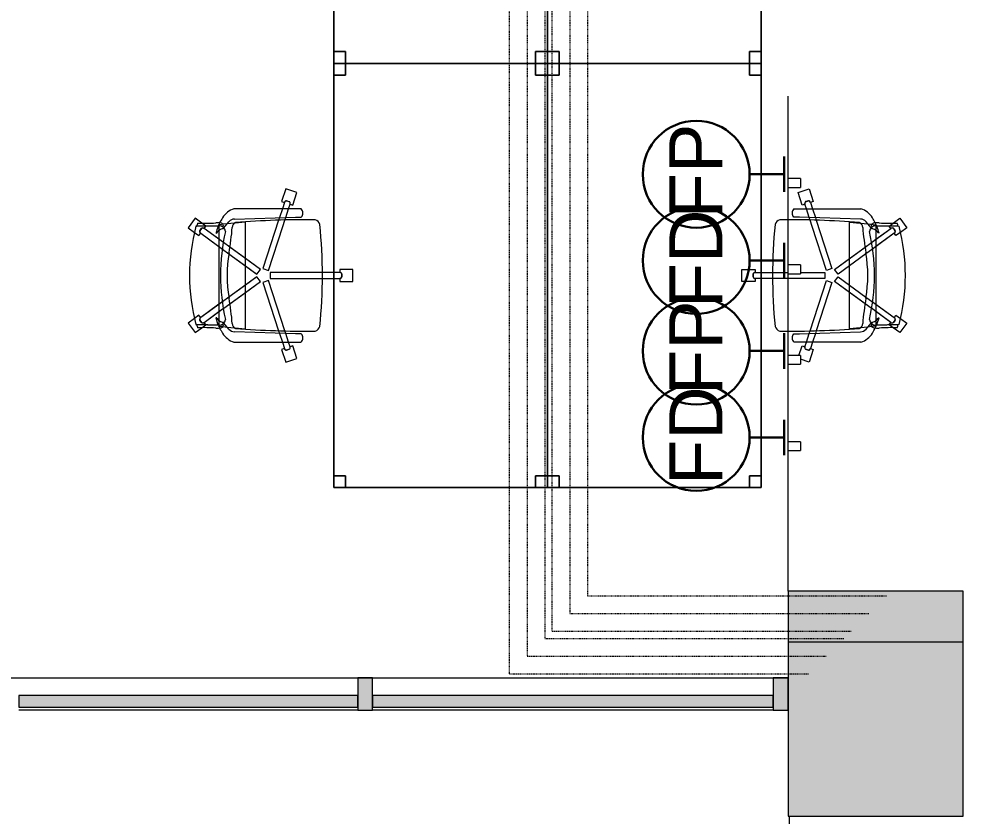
# Model space of a CAD drawing. Header units: inches. Extents: x 385 to 2249, y -1773 to -36.
# Drawn here: x 741.7 to 901.9, y -1102.9 to -967.6 of the extents above; entities that cross this region are included whole.
import ezdxf

# ---------------------------------------------------------------- set-up
doc = ezdxf.new("R2010")
doc.units = ezdxf.units.IN
doc.header["$MEASUREMENT"] = 0
doc.linetypes.add('Dash 1_32_', pattern=[0.0625, 0.03125, -0.03125])
for name, color, linetype, lineweight in [('A-ANNO-NOTE', 131, 'Continuous', 30), ('A-COLS', 52, 'Continuous', 13), ('A-DETL', 90, 'Continuous', 9), ('A-GLAZ-CURT', 52, 'Continuous', 13), ('A-GLAZ-CWMG', 51, 'Continuous', 13), ('A-WALL', 113, 'Continuous', 13), ('E-ELEC-FIXT', 91, 'Continuous', 9), ('I-FURN', 30, 'Continuous', 9)]:
    doc.layers.add(name, color=color, linetype=linetype, lineweight=lineweight)
doc.styles.add('Swis721 Lt BT', font='swissl.ttf', dxfattribs={"height": 9})

# ---------------------------------------------------------------- blocks, each defined once
blk = doc.blocks.new('Columns 3 - Columns 2-5065752-Level 6 POWER _ SIGNAL')
at = {"layer": 'A-COLS', "color": 8, "lineweight": 20}
for p, q in [((901.93, -1307.34), (872.22, -1307.34)), ((872.22, -1307.34), (872.22, -1336.88)), ((901.93, -1336.88), (901.93, -1307.34)), ((872.22, -1336.88), (901.93, -1336.88))]:
    blk.add_line(p, q, dxfattribs=at)
blk = doc.blocks.new('System Panel - Glazed 2-5067253-Level 6 POWER _ SIGNAL')
at = {"layer": 'A-GLAZ-CURT', "lineweight": 9}
blk.add_hatch(color=7, dxfattribs=at).paths.add_polyline_path([(24.79, 2.25), (-28.75, 2.25), (-28.75, 0.25), (28.75, 0.25), (28.75, 2.25)], flags=0)
at = {"layer": 'A-GLAZ-CURT', "color": 8, "lineweight": 20}
for p, q in [((28.75, 2.25), (-28.75, 2.25)), ((-28.75, 2.25), (-28.75, 0.25)), ((28.75, 0.25), (28.75, 2.25)), ((-28.75, 0.25), (28.75, 0.25))]:
    blk.add_line(p, q, dxfattribs=at)
blk = doc.blocks.new('Rectangular Mullion - 2_5_ x 5_ rectangular-5067085-Level 6 POWER _ SIGNAL')
at = {"layer": 'A-GLAZ-CWMG', "lineweight": 9}
blk.add_hatch(color=7, dxfattribs=at).paths.add_polyline_path([(0, -2.75), (0, 2.75), (-2.5, 2.75), (-2.5, -2.75)], flags=0)
at = {"layer": 'A-GLAZ-CWMG', "color": 8, "lineweight": 20}
for p, q in [((0, 2.75), (-2.5, 2.75)), ((-2.5, 2.75), (-2.5, -2.75)), ((0, -2.75), (0, 2.75)), ((-2.5, -2.75), (0, -2.75))]:
    blk.add_line(p, q, dxfattribs=at)
blk = doc.blocks.new('System Panel - Glazed 2-5043937-Level 6 POWER _ SIGNAL')
at = {"layer": 'A-GLAZ-CURT', "lineweight": 9}
blk.add_hatch(color=7, dxfattribs=at).paths.add_polyline_path([(-34, 0.25), (34, 0.25), (34, 2.25), (-34, 2.25)], flags=0)
at = {"layer": 'A-GLAZ-CURT', "color": 8, "lineweight": 20}
for p, q in [((34, 2.25), (-34, 2.25)), ((-34, 2.25), (-34, 0.25)), ((34, 0.25), (34, 2.25)), ((-34, 0.25), (34, 0.25))]:
    blk.add_line(p, q, dxfattribs=at)
blk = doc.blocks.new('Columns 45 - Columns 2-5528227-Level 6 POWER _ SIGNAL')
at = {"layer": 'A-COLS', "lineweight": 9}
blk.add_hatch(color=7, dxfattribs=at).paths.add_polyline_path([(872.47, -1336.88), (901.93, -1336.88), (901.93, -1298.69), (872.22, -1298.69), (872.22, -1336.88)], flags=0)
at = {"layer": 'A-COLS', "color": 8, "lineweight": 20}
for p, q in [((901.93, -1298.69), (872.22, -1298.69)), ((872.22, -1298.69), (872.22, -1336.88)), ((901.93, -1336.88), (901.93, -1298.69)), ((872.22, -1336.88), (901.93, -1336.88))]:
    blk.add_line(p, q, dxfattribs=at)
blk = doc.blocks.new('Rectangular Table - Rectangular Table-5809077-Level 6 POWER _ SIGNAL')
at = {"layer": 'I-FURN'}
for p, q in [((-34, 18.13), (-36, 18.13)), ((-36, 18.13), (-36, 16.13)), ((-36, 16.13), (-36, 18.13)), ((-36, 18.13), (-34, 18.13)), ((36, 18.13), (-36, 18.13)), ((-36, 18.13), (-36, -18.13)), ((-36, -18.13), (-36, 18.13)), ((-36, 18.13), (36, 18.13)), ((-34, 16.13), (-34, 18.13)), ((-34, 18.13), (-34, 16.13)), ((34, 18.13), (34, 16.13)), ((36, 18.13), (34, 18.13)), ((34, 18.13), (36, 18.13)), ((34, 16.13), (34, 18.13)), ((36, 16.13), (36, 18.13)), ((36, 18.13), (36, 16.13)), ((36, -18.13), (36, 18.13)), ((36, 18.13), (36, -18.13)), ((-36, 16.13), (-34, 16.13)), ((-34, 16.13), (-36, 16.13)), ((34, 16.13), (36, 16.13)), ((36, 16.13), (34, 16.13)), ((-34, -16.13), (-36, -16.13)), ((-36, -16.13), (-36, -18.13)), ((-36, -18.13), (-36, -16.13)), ((-36, -16.13), (-34, -16.13)), ((-34, -18.13), (-34, -16.13)), ((-34, -16.13), (-34, -18.13)), ((36, -16.13), (34, -16.13)), ((34, -16.13), (34, -18.13)), ((34, -18.13), (34, -16.13)), ((34, -16.13), (36, -16.13)), ((36, -18.13), (36, -16.13)), ((36, -16.13), (36, -18.13)), ((-36, -18.13), (-34, -18.13)), ((-34, -18.13), (-36, -18.13)), ((-36, -18.13), (36, -18.13)), ((36, -18.13), (-36, -18.13)), ((34, -18.13), (36, -18.13)), ((36, -18.13), (34, -18.13))]:
    blk.add_line(p, q, dxfattribs=at)
blk = doc.blocks.new('F-Haworth_Chair_X99-Seminar - X99 Advanced Seminar Chair-V47-Level 6 POWER _ SIGNAL')
at = {"layer": 'I-FURN'}
for p, q in [((-1, 15.13), (1, 15.13)), ((-1, 12.88), (-1, 15.13)), ((-1, 15.13), (1, 15.13)), ((-1, 12.88), (-1, 15.13)), ((1, 15.13), (1, 12.88)), ((1, 15.13), (1, 12.88)), ((-0.52, 12.88), (-1, 12.88)), ((-0.52, 12.88), (-1, 12.88)), ((-0.5, 11.87), (-0.5, 12.88)), ((-0.5, 11.87), (-0.5, 12.88)), ((0.26, 13.26), (-0.26, 13.26)), ((0.26, 13.26), (-0.26, 13.26)), ((-0.25, 13.25), (0.25, 13.25)), ((-0.25, 13.25), (0.25, 13.25)), ((0.5, 12.88), (0.5, 11.87)), ((0.5, 12.88), (0.5, 11.87)), ((1, 12.88), (0.52, 12.88)), ((1, 12.88), (0.52, 12.88)), ((-0.5, 9.91), (-0.5, 11.87)), ((-0.5, 9.91), (-0.5, 11.87)), ((0.5, 11.87), (0.5, 9.91)), ((0.5, 11.87), (0.5, 9.91)), ((-0.5, 1.08), (-0.5, 9.91)), ((-0.5, 1.08), (-0.5, 9.91)), ((0.5, 9.91), (0.5, 7.32)), ((0.5, 9.91), (0.5, 7.32)), ((-14.69, 3.72), (-14.22, 5.19)), ((-14.69, 3.72), (-14.22, 5.19)), ((-13.57, 5.46), (-11.94, 4.93)), ((-13.57, 5.46), (-11.94, 4.93)), ((-11.94, 4.93), (-12.09, 4.47)), ((-11.94, 4.93), (-12.09, 4.47)), ((-11.32, 5.48), (-11.3, 6.32)), ((-11.32, -5.06), (-11.32, 5.48)), ((-9.92, 6.36), (-9.92, 5.36)), ((-9.92, 5.36), (-9.57, -4.97)), ((0.5, 5.19), (0.5, 1.08)), ((0.5, 5.19), (0.5, 1.08)), ((9.57, -4.97), (9.92, 5.36)), ((9.92, 5.36), (9.92, 6.36)), ((11.3, 6.32), (11.32, 5.48)), ((11.32, 5.48), (11.32, -5.06)), ((11.94, 4.93), (14.08, 5.62)), ((11.94, 4.93), (14.08, 5.62)), ((12.09, 4.47), (11.94, 4.93)), ((12.09, 4.47), (11.94, 4.93)), ((14.08, 5.62), (14.69, 3.72)), ((14.08, 5.62), (14.69, 3.72)), ((-12.55, 3.03), (-14.69, 3.72)), ((-12.55, 3.03), (-14.69, 3.72)), ((-12.53, 4.34), (-12.69, 3.85)), ((-12.53, 4.34), (-12.69, 3.85)), ((-12.68, 3.86), (-12.52, 4.33)), ((-12.68, 3.86), (-12.52, 4.33)), ((-12.4, 3.49), (-12.55, 3.03)), ((-12.4, 3.49), (-12.55, 3.03)), ((-11.32, 3.15), (-12.4, 3.5)), ((-11.32, 3.15), (-12.4, 3.5)), ((-12.09, 4.45), (-11.32, 4.21)), ((-12.09, 4.45), (-11.32, 4.21)), ((-11.32, 4.21), (-9.86, 3.73)), ((-11.32, 4.21), (-9.86, 3.73)), ((-9.86, 3.73), (-9.38, 3.57)), ((-9.86, 3.73), (-9.38, 3.57)), ((-9.38, 3.57), (-0.87, 0.81)), ((-9.38, 3.57), (-0.87, 0.81)), ((0.87, 0.81), (8.32, 3.23)), ((0.87, 0.81), (8.32, 3.23)), ((8.33, 3.23), (9.38, 3.57)), ((8.33, 3.23), (9.38, 3.57)), ((9.38, 3.57), (9.86, 3.73)), ((9.38, 3.57), (9.86, 3.73)), ((9.86, 3.73), (11.32, 4.21)), ((9.86, 3.73), (11.32, 4.21)), ((11.32, 4.21), (12.09, 4.45)), ((11.32, 4.21), (12.09, 4.45)), ((12.4, 3.5), (11.32, 3.15)), ((12.4, 3.5), (11.32, 3.15)), ((12.55, 3.03), (12.4, 3.49)), ((12.55, 3.03), (12.4, 3.49)), ((12.52, 4.33), (12.68, 3.86)), ((12.52, 4.33), (12.68, 3.86)), ((12.69, 3.85), (12.53, 4.34)), ((12.69, 3.85), (12.53, 4.34)), ((14.69, 3.72), (12.55, 3.03)), ((14.69, 3.72), (12.55, 3.03)), ((-9.83, 2.67), (-11.32, 3.15)), ((-9.83, 2.67), (-11.32, 3.15)), ((-9.37, 2.52), (-9.83, 2.67)), ((-9.37, 2.52), (-9.83, 2.67)), ((-1.18, -0.14), (-9.37, 2.52)), ((-1.18, -0.14), (-9.37, 2.52)), ((9.37, 2.52), (1.18, -0.14)), ((9.37, 2.52), (1.18, -0.14)), ((9.83, 2.67), (9.37, 2.52)), ((9.83, 2.67), (9.37, 2.52)), ((11.32, 3.15), (9.83, 2.67)), ((11.32, 3.15), (9.83, 2.67)), ((-0.87, 0.81), (-1.18, -0.14)), ((-0.87, 0.81), (-1.18, -0.14)), ((0.5, 1.08), (-0.5, 1.08)), ((0.5, 1.08), (-0.5, 1.08)), ((1.18, -0.14), (0.87, 0.81)), ((1.18, -0.14), (0.87, 0.81)), ((-4.79, -5.75), (-1.04, -0.58)), ((-0.23, -1.17), (-3.68, -5.91)), ((-2.89, -3.12), (-1.04, -0.58)), ((-0.23, -1.17), (-1.65, -3.12)), ((-1.04, -0.58), (-0.23, -1.17)), ((-1.04, -0.58), (-0.23, -1.17)), ((0.23, -1.17), (1.04, -0.58)), ((0.23, -1.17), (1.04, -0.58)), ((1.65, -3.12), (0.23, -1.17)), ((3.68, -5.91), (0.23, -1.17)), ((1.04, -0.58), (2.89, -3.12)), ((1.04, -0.58), (4.79, -5.75)), ((-9.07, -3.12), (-2.89, -3.12)), ((-9.07, -3.2), (-9.07, -3.12)), ((-8.9, -4.8), (-9.07, -3.2)), ((-4.79, -5.75), (-2.89, -3.12)), ((-1.65, -3.12), (-3.68, -5.91)), ((-2.89, -3.12), (-1.65, -3.12)), ((-1.65, -3.12), (1.65, -3.12)), ((1.65, -3.12), (2.89, -3.12)), ((3.68, -5.91), (1.65, -3.12)), ((2.89, -3.12), (9.07, -3.12)), ((2.89, -3.12), (4.79, -5.75)), ((9.07, -3.2), (8.9, -4.8)), ((9.07, -3.12), (9.07, -3.2)), ((-9.13, -5.92), (-8.07, -6.77)), ((-8.88, -4.99), (-8.89, -4.91)), ((-8.75, -6.22), (-8.88, -4.99)), ((-8.68, -6.87), (-8.75, -6.22)), ((-5.55, -6.79), (-4.79, -5.75)), ((-5.55, -6.79), (-4.79, -5.75)), ((-3.68, -5.91), (-4.47, -7.01)), ((-3.68, -5.91), (-4.47, -7.01)), ((4.47, -7.01), (3.68, -5.91)), ((4.47, -7.01), (3.68, -5.91)), ((4.79, -5.75), (5.57, -6.82)), ((4.79, -5.75), (5.57, -6.82)), ((8.07, -6.77), (9.13, -5.92)), ((8.75, -6.22), (8.68, -6.87)), ((8.88, -4.99), (8.75, -6.22)), ((8.89, -4.91), (8.88, -4.99)), ((-8.62, -7.42), (-8.68, -6.87)), ((-8.6, -7.6), (-8.62, -7.43)), ((-8.61, -6.81), (-8.23, -6.95)), ((-8.49, -7.6), (-8.56, -7.6)), ((-8.42, -7.57), (-8.34, -11.37)), ((-8.34, -11.52), (-8.42, -7.57)), ((-7.65, -7.6), (-8.4, -7.6)), ((-8.03, -6.81), (-7.95, -6.87)), ((-7.97, -10.12), (-5.57, -6.82)), ((-7.97, -10.12), (-6.14, -7.6)), ((-6.14, -7.6), (-7.65, -7.6)), ((-7.18, -7.99), (-7.21, -8.13)), ((-4.47, -7.01), (-7.16, -10.71)), ((-4.9, -7.6), (-7.16, -10.71)), ((-6.14, -7.6), (-5.57, -6.82)), ((-4.9, -7.6), (-6.14, -7.6)), ((-4.47, -7.01), (-4.9, -7.6)), ((4.9, -7.6), (-4.9, -7.6)), ((4.9, -7.6), (4.47, -7.01)), ((7.16, -10.71), (4.47, -7.01)), ((6.14, -7.6), (4.9, -7.6)), ((7.16, -10.71), (4.9, -7.6)), ((5.57, -6.82), (6.14, -7.6)), ((5.57, -6.82), (7.97, -10.12)), ((7.65, -7.6), (6.14, -7.6)), ((6.14, -7.6), (7.97, -10.12)), ((7.21, -8.13), (7.18, -7.99)), ((8.4, -7.6), (7.65, -7.6)), ((7.95, -6.87), (8.03, -6.81)), ((8.23, -6.95), (8.61, -6.81)), ((8.34, -11.37), (8.42, -7.57)), ((8.42, -7.57), (8.34, -11.52)), ((8.56, -7.6), (8.49, -7.6)), ((8.62, -7.43), (8.6, -7.6)), ((8.68, -6.87), (8.62, -7.42)), ((-9.7, -11.65), (-8.88, -10.52)), ((-9.7, -11.65), (-8.88, -10.52)), ((-8.88, -10.52), (-8.38, -9.83)), ((-8.88, -10.52), (-8.38, -9.83)), ((-8.38, -9.83), (-7.99, -10.11)), ((-8.38, -9.83), (-7.99, -10.11)), ((-8, -10.58), (-7.59, -10.88)), ((-8, -10.58), (-7.59, -10.88)), ((-7.59, -10.87), (-7.99, -10.57)), ((-7.59, -10.87), (-7.99, -10.57)), ((-6.76, -11), (-7.29, -11.74)), ((-6.76, -11), (-7.29, -11.74)), ((-7.15, -10.72), (-6.76, -11)), ((-7.15, -10.72), (-6.76, -11)), ((6.76, -11), (7.15, -10.72)), ((6.76, -11), (7.15, -10.72)), ((7.29, -11.74), (6.76, -11)), ((7.29, -11.74), (6.76, -11)), ((7.99, -10.57), (7.59, -10.87)), ((7.99, -10.57), (7.59, -10.87)), ((7.59, -10.88), (8, -10.58)), ((7.59, -10.88), (8, -10.58)), ((7.99, -10.11), (8.38, -9.83)), ((7.99, -10.11), (8.38, -9.83)), ((8.38, -9.83), (8.88, -10.52)), ((8.38, -9.83), (8.88, -10.52)), ((8.88, -10.52), (9.7, -11.65)), ((8.88, -10.52), (9.7, -11.65)), ((-8.08, -12.82), (-9.7, -11.65)), ((-8.08, -12.82), (-9.7, -11.65)), ((-7.29, -11.74), (-8.08, -12.82)), ((-7.29, -11.74), (-8.08, -12.82)), ((8.08, -12.82), (7.29, -11.74)), ((8.08, -12.82), (7.29, -11.74)), ((9.7, -11.65), (8.08, -12.82)), ((9.7, -11.65), (8.08, -12.82))]:
    blk.add_line(p, q, dxfattribs=at)
for centre, radius, start, end in [((-0.11, 12.88), 0.407, 111.1651, 180.8349), ((-0.11, 12.88), 0.407, 111.1651, 180.8349), ((-0.09, 12.88), 0.406, 166.524, 180), ((-0.09, 12.88), 0.406, 166.524, 180), ((-0.09, 12.88), 0.406, 126.0959, 166.524), ((-0.09, 12.88), 0.406, 153.0479, 166.524), ((-0.09, 12.88), 0.406, 126.0959, 153.0479), ((-0.09, 12.88), 0.406, 112.6199, 126.0959), ((-0.09, 12.88), 0.406, 112.6199, 126.0959), ((0.09, 12.88), 0.406, 53.9041, 67.3801), ((0.09, 12.88), 0.406, 0, 67.3801), ((0.11, 12.88), 0.407, 359.1651, 68.8349), ((0.11, 12.88), 0.407, 359.1651, 68.8349), ((0.09, 12.88), 0.406, 40.4281, 53.9041), ((0.09, 12.88), 0.406, 0, 40.4281), ((0, -75.01), 84.96, 84.1475, 95.8525), ((-8.21, 8.28), 1.31, 110.0433, 159.9567), ((144.06, 7.32), 153.52, 179.4749, 184.5213), ((8.21, 8.28), 1.31, 20.0433, 69.9567), ((-144.06, 7.32), 153.52, 355.4787, 0.5251), ((-10.58, 5.68), 0.956, 45.8901, 138.1099), ((10.58, 5.68), 0.956, 41.8901, 134.1099), ((-12.28, 3.88), 0.407, 183.1651, 197.0991), ((-12.28, 3.88), 0.407, 183.1651, 252.8349), ((-12.27, 3.89), 0.406, 184.6199, 198.0959), ((-12.27, 3.89), 0.406, 184.6199, 252), ((-12.28, 3.88), 0.407, 197.0991, 252.8349), ((-12.27, 3.89), 0.406, 198.0959, 238.524), ((-12.22, 4.09), 0.407, 71.1651, 140.8349), ((-12.22, 4.09), 0.407, 71.1651, 140.8349), ((-12.22, 4.07), 0.406, 72, 139.3801), ((-12.22, 4.07), 0.406, 125.9041, 139.3801), ((-12.27, 3.89), 0.406, 238.524, 238.8301), ((-12.27, 3.89), 0.406, 238.8301, 252), ((-12.22, 4.07), 0.406, 85.476, 125.9041), ((-12.22, 4.07), 0.406, 72, 85.476), ((12.22, 4.09), 0.407, 39.1651, 108.8349), ((12.22, 4.09), 0.407, 39.1651, 108.8349), ((12.22, 4.07), 0.406, 81.0479, 108), ((12.22, 4.07), 0.406, 40.6199, 108), ((12.22, 4.07), 0.406, 40.6199, 81.0479), ((12.27, 3.89), 0.406, 288, 355.3801), ((12.28, 3.88), 0.407, 287.1651, 356.8349), ((12.28, 3.88), 0.407, 287.1651, 356.8349), ((12.27, 3.89), 0.406, 288, 341.9041), ((12.27, 3.89), 0.406, 341.9041, 355.3801), ((-8.24, -4.59), 0.763, 194.2338, 275.7662), ((8.24, -4.59), 0.763, 264.2338, 345.7662), ((-7.87, -3.92), 3.63, 198.1789, 238.0478), ((-8.18, -4.9), 1.39, 182.8013, 227.1078), ((-11.32, -48.08), 42.84, 79.9767, 85.7699), ((0, 15.97), 22.19, 259.9767, 280.0233), ((11.32, -48.08), 42.84, 94.2301, 100.0233), ((8.18, -4.9), 1.39, 312.8922, 357.1987), ((7.87, -3.92), 3.63, 301.9522, 341.8211), ((-4.71, 1.15), 9.61, 238.0478, 243.9964), ((-5.2, -7.86), 3.74, 170.0936, 184.0143), ((-4.71, 1.15), 9.61, 243.9964, 246.4906), ((-8.28, -7.33), 0.613, 122.5427, 170.0936), ((-4.71, 1.15), 9.61, 246.6393, 247.073), ((-7.37, -7.55), 1.05, 95.9554, 181.1786), ((-7.37, -7.55), 1.05, 145.2002, 181.1786), ((-4.71, 1.15), 9.61, 247.2631, 254.9334), ((-6.55, -6.76), 1.38, 185.0878, 212.4248), ((-6.55, -6.76), 1.38, 214.0187, 242.9497), ((0, 26.49), 33.83, 257.2285, 282.7715), ((6.55, -6.76), 1.38, 297.0503, 325.9813), ((4.71, 1.15), 9.61, 285.0666, 291.8963), ((7.37, -7.55), 1.05, 358.8214, 84.0446), ((6.55, -6.76), 1.38, 327.5752, 354.9122), ((7.37, -7.55), 1.05, 358.8214, 34.7998), ((4.71, 1.15), 9.61, 292.1204, 292.7369), ((4.71, 1.15), 9.61, 292.927, 293.3607), ((4.71, 1.15), 9.61, 293.5094, 296.0036), ((8.28, -7.33), 0.613, 9.9064, 57.4573), ((5.2, -7.86), 3.74, 355.9857, 9.9064), ((4.71, 1.15), 9.61, 296.0036, 301.9522), ((-36.06, -10.03), 27.2, 357.4882, 4.0143), ((36.06, -10.03), 27.2, 175.9857, 182.5118), ((-7.66, -10.36), 0.407, 143.1651, 212.8349), ((-7.66, -10.36), 0.407, 143.1651, 212.8349), ((-7.64, -10.36), 0.406, 144, 184.4281), ((-7.64, -10.36), 0.406, 170.9521, 184.4281), ((-7.64, -10.36), 0.406, 184.4281, 197.9041), ((-7.64, -10.36), 0.406, 184.4281, 197.9041), ((-7.64, -10.36), 0.406, 144, 170.9521), ((-7.64, -10.36), 0.406, 197.9041, 211.3801), ((-7.64, -10.36), 0.406, 197.9041, 211.3801), ((-7.49, -10.47), 0.406, 256.6199, 324), ((-7.48, -10.49), 0.407, 255.1651, 324.8349), ((-7.48, -10.49), 0.407, 255.1651, 324.8349), ((-7.49, -10.47), 0.406, 256.6199, 270.0959), ((-7.49, -10.47), 0.406, 270.0959, 297.0479), ((-7.49, -10.47), 0.406, 297.0479, 324), ((7.48, -10.49), 0.407, 215.1651, 284.8349), ((7.48, -10.49), 0.407, 215.1651, 229.0991), ((7.49, -10.47), 0.406, 216, 242.9521), ((7.49, -10.47), 0.406, 216, 229.476), ((7.48, -10.49), 0.407, 229.0991, 284.8349), ((7.49, -10.47), 0.406, 229.476, 242.9521), ((7.49, -10.47), 0.406, 242.9521, 256.4281), ((7.49, -10.47), 0.406, 242.9521, 256.4281), ((7.49, -10.47), 0.406, 256.4281, 283.3801), ((7.49, -10.47), 0.406, 256.4281, 283.3801), ((7.64, -10.36), 0.406, 342.0959, 36), ((7.64, -10.36), 0.406, 22.524, 36), ((7.66, -10.36), 0.407, 327.1651, 36.8349), ((7.66, -10.36), 0.407, 327.1651, 36.8349), ((7.64, -10.36), 0.406, 328.6199, 355.5719), ((7.64, -10.36), 0.406, 328.6199, 342.0959), ((7.64, -10.36), 0.406, 355.5719, 22.524), ((0, 20.73), 33.17, 254.4478, 255.4234), ((0, 20.29), 32.89, 255.304, 284.6925), ((0, 20.73), 33.17, 284.5766, 285.5522)]:
    blk.add_arc(centre, radius, start, end, dxfattribs=at)
blk = doc.blocks.new('Rectangular Table - Rectangular Table-5809076-Level 6 POWER _ SIGNAL')
at = {"layer": 'I-FURN'}
for p, q in [((-34, 18.13), (-36, 18.13)), ((-36, 18.13), (-36, 16.13)), ((-36, 16.13), (-36, 18.13)), ((-36, 18.13), (-34, 18.13)), ((36, 18.13), (-36, 18.13)), ((-36, 18.13), (-36, -18.13)), ((-36, -18.13), (-36, 18.13)), ((-36, 18.13), (36, 18.13)), ((-34, 16.13), (-34, 18.13)), ((-34, 18.13), (-34, 16.13)), ((34, 18.13), (34, 16.13)), ((36, 18.13), (34, 18.13)), ((34, 18.13), (36, 18.13)), ((34, 16.13), (34, 18.13)), ((36, 16.13), (36, 18.13)), ((36, 18.13), (36, 16.13)), ((36, -18.13), (36, 18.13)), ((36, 18.13), (36, -18.13)), ((-36, 16.13), (-34, 16.13)), ((-34, 16.13), (-36, 16.13)), ((34, 16.13), (36, 16.13)), ((36, 16.13), (34, 16.13)), ((-34, -16.13), (-36, -16.13)), ((-36, -16.13), (-36, -18.13)), ((-36, -18.13), (-36, -16.13)), ((-36, -16.13), (-34, -16.13)), ((-34, -18.13), (-34, -16.13)), ((-34, -16.13), (-34, -18.13)), ((36, -16.13), (34, -16.13)), ((34, -16.13), (34, -18.13)), ((34, -18.13), (34, -16.13)), ((34, -16.13), (36, -16.13)), ((36, -18.13), (36, -16.13)), ((36, -16.13), (36, -18.13)), ((-36, -18.13), (-34, -18.13)), ((-34, -18.13), (-36, -18.13)), ((-36, -18.13), (36, -18.13)), ((36, -18.13), (-36, -18.13)), ((34, -18.13), (36, -18.13)), ((36, -18.13), (34, -18.13))]:
    blk.add_line(p, q, dxfattribs=at)
blk = doc.blocks.new('F-Haworth_Chair_X99-Seminar - X99 Advanced Seminar Chair-V48-Level 6 POWER _ SIGNAL')
at = {"layer": 'I-FURN'}
for p, q in [((-8.08, 12.82), (-9.7, 11.65)), ((-8.08, 12.82), (-9.7, 11.65)), ((-7.29, 11.74), (-8.08, 12.82)), ((-7.29, 11.74), (-8.08, 12.82)), ((8.08, 12.82), (7.29, 11.74)), ((8.08, 12.82), (7.29, 11.74)), ((9.7, 11.65), (8.08, 12.82)), ((9.7, 11.65), (8.08, 12.82)), ((-9.7, 11.65), (-8.88, 10.52)), ((-9.7, 11.65), (-8.88, 10.52)), ((-8.34, 11.52), (-8.42, 7.57)), ((-8.42, 7.57), (-8.34, 11.37)), ((-6.76, 11), (-7.29, 11.74)), ((-6.76, 11), (-7.29, 11.74)), ((7.29, 11.74), (6.76, 11)), ((7.29, 11.74), (6.76, 11)), ((8.42, 7.57), (8.34, 11.52)), ((8.34, 11.37), (8.42, 7.57)), ((8.88, 10.52), (9.7, 11.65)), ((8.88, 10.52), (9.7, 11.65)), ((-8.88, 10.52), (-8.38, 9.83)), ((-8.88, 10.52), (-8.38, 9.83)), ((-8.38, 9.83), (-7.99, 10.11)), ((-8.38, 9.83), (-7.99, 10.11)), ((-8, 10.58), (-7.59, 10.88)), ((-8, 10.58), (-7.59, 10.88)), ((-7.59, 10.87), (-7.99, 10.57)), ((-7.59, 10.87), (-7.99, 10.57)), ((-7.97, 10.12), (-6.14, 7.6)), ((-7.97, 10.12), (-5.57, 6.82)), ((-4.9, 7.6), (-7.16, 10.71)), ((-4.47, 7.01), (-7.16, 10.71)), ((-7.15, 10.72), (-6.76, 11)), ((-7.15, 10.72), (-6.76, 11)), ((7.16, 10.71), (4.47, 7.01)), ((7.16, 10.71), (4.9, 7.6)), ((5.57, 6.82), (7.97, 10.12)), ((6.14, 7.6), (7.97, 10.12)), ((6.76, 11), (7.15, 10.72)), ((6.76, 11), (7.15, 10.72)), ((7.59, 10.88), (8, 10.58)), ((7.59, 10.88), (8, 10.58)), ((7.99, 10.57), (7.59, 10.87)), ((7.99, 10.57), (7.59, 10.87)), ((7.99, 10.11), (8.38, 9.83)), ((7.99, 10.11), (8.38, 9.83)), ((8.38, 9.83), (8.88, 10.52)), ((8.38, 9.83), (8.88, 10.52)), ((-7.18, 7.99), (-7.21, 8.13)), ((7.21, 8.13), (7.18, 7.99)), ((-9.13, 5.92), (-8.07, 6.77)), ((-8.68, 6.87), (-8.75, 6.22)), ((-8.62, 7.42), (-8.68, 6.87)), ((-8.6, 7.6), (-8.62, 7.43)), ((-8.61, 6.81), (-8.23, 6.95)), ((-8.49, 7.6), (-8.56, 7.6)), ((-7.65, 7.6), (-8.4, 7.6)), ((-8.03, 6.81), (-7.95, 6.87)), ((-6.14, 7.6), (-7.65, 7.6)), ((-4.9, 7.6), (-6.14, 7.6)), ((-6.14, 7.6), (-5.57, 6.82)), ((-5.55, 6.79), (-4.79, 5.75)), ((-5.55, 6.79), (-4.79, 5.75)), ((4.9, 7.6), (-4.9, 7.6)), ((-4.47, 7.01), (-4.9, 7.6)), ((-3.68, 5.91), (-4.47, 7.01)), ((-3.68, 5.91), (-4.47, 7.01)), ((4.47, 7.01), (3.68, 5.91)), ((4.47, 7.01), (3.68, 5.91)), ((4.9, 7.6), (4.47, 7.01)), ((4.79, 5.75), (5.57, 6.82)), ((4.79, 5.75), (5.57, 6.82)), ((6.14, 7.6), (4.9, 7.6)), ((5.57, 6.82), (6.14, 7.6)), ((7.65, 7.6), (6.14, 7.6)), ((8.4, 7.6), (7.65, 7.6)), ((7.95, 6.87), (8.03, 6.81)), ((8.07, 6.77), (9.13, 5.92)), ((8.23, 6.95), (8.61, 6.81)), ((8.56, 7.6), (8.49, 7.6)), ((8.62, 7.43), (8.6, 7.6)), ((8.68, 6.87), (8.62, 7.42)), ((8.75, 6.22), (8.68, 6.87)), ((-11.32, 5.06), (-11.32, -5.48)), ((-9.92, -5.36), (-9.57, 4.97)), ((-8.88, 4.99), (-8.89, 4.91)), ((-8.75, 6.22), (-8.88, 4.99)), ((-4.79, 5.75), (-2.89, 3.12)), ((-4.79, 5.75), (-1.04, 0.58)), ((-1.65, 3.12), (-3.68, 5.91)), ((-0.23, 1.17), (-3.68, 5.91)), ((3.68, 5.91), (0.23, 1.17)), ((1.04, 0.58), (4.79, 5.75)), ((3.68, 5.91), (1.65, 3.12)), ((2.89, 3.12), (4.79, 5.75)), ((8.88, 4.99), (8.75, 6.22)), ((8.89, 4.91), (8.88, 4.99)), ((9.57, 4.97), (9.92, -5.36)), ((11.32, -5.48), (11.32, 5.06)), ((-8.9, 4.8), (-9.07, 3.2)), ((9.07, 3.2), (8.9, 4.8)), ((-9.07, 3.2), (-9.07, 3.12)), ((-9.07, 3.12), (-2.89, 3.12)), ((-2.89, 3.12), (-1.65, 3.12)), ((-2.89, 3.12), (-1.04, 0.58)), ((-1.65, 3.12), (1.65, 3.12)), ((-0.23, 1.17), (-1.65, 3.12)), ((1.65, 3.12), (0.23, 1.17)), ((1.04, 0.58), (2.89, 3.12)), ((1.65, 3.12), (2.89, 3.12)), ((2.89, 3.12), (9.07, 3.12)), ((9.07, 3.12), (9.07, 3.2)), ((-1.18, 0.14), (-9.37, -2.52)), ((-1.18, 0.14), (-9.37, -2.52)), ((-0.87, -0.81), (-1.18, 0.14)), ((-0.87, -0.81), (-1.18, 0.14)), ((-1.04, 0.58), (-0.23, 1.17)), ((-1.04, 0.58), (-0.23, 1.17)), ((0.23, 1.17), (1.04, 0.58)), ((0.23, 1.17), (1.04, 0.58)), ((1.18, 0.14), (0.87, -0.81)), ((1.18, 0.14), (0.87, -0.81)), ((9.37, -2.52), (1.18, 0.14)), ((9.37, -2.52), (1.18, 0.14)), ((-9.38, -3.57), (-0.87, -0.81)), ((-9.38, -3.57), (-0.87, -0.81)), ((-0.5, -1.08), (-0.5, -9.91)), ((0.5, -1.08), (-0.5, -1.08)), ((-0.5, -1.08), (-0.5, -9.91)), ((0.5, -1.08), (-0.5, -1.08)), ((0.5, -9.91), (0.5, -1.08)), ((0.5, -9.91), (0.5, -1.08)), ((0.87, -0.81), (8.32, -3.23)), ((0.87, -0.81), (8.32, -3.23)), ((-12.55, -3.03), (-14.69, -3.72)), ((-12.55, -3.03), (-14.69, -3.72)), ((-12.4, -3.49), (-12.55, -3.03)), ((-12.4, -3.49), (-12.55, -3.03)), ((-11.32, -3.15), (-12.4, -3.5)), ((-11.32, -3.15), (-12.4, -3.5)), ((-9.83, -2.67), (-11.32, -3.15)), ((-9.83, -2.67), (-11.32, -3.15)), ((-9.37, -2.52), (-9.83, -2.67)), ((-9.37, -2.52), (-9.83, -2.67)), ((9.83, -2.67), (9.37, -2.52)), ((9.83, -2.67), (9.37, -2.52)), ((11.32, -3.15), (9.83, -2.67)), ((11.32, -3.15), (9.83, -2.67)), ((12.4, -3.5), (11.32, -3.15)), ((12.4, -3.5), (11.32, -3.15)), ((12.55, -3.03), (12.4, -3.49)), ((12.55, -3.03), (12.4, -3.49)), ((14.69, -3.72), (12.55, -3.03)), ((14.69, -3.72), (12.55, -3.03)), ((-14.69, -3.72), (-14.08, -5.62)), ((-14.69, -3.72), (-14.08, -5.62)), ((-12.53, -4.34), (-12.69, -3.85)), ((-12.53, -4.34), (-12.69, -3.85)), ((-12.68, -3.86), (-12.52, -4.33)), ((-12.68, -3.86), (-12.52, -4.33)), ((-12.09, -4.45), (-11.32, -4.21)), ((-12.09, -4.45), (-11.32, -4.21)), ((-11.94, -4.93), (-12.09, -4.47)), ((-11.94, -4.93), (-12.09, -4.47)), ((-11.32, -4.21), (-9.86, -3.73)), ((-11.32, -4.21), (-9.86, -3.73)), ((-9.86, -3.73), (-9.38, -3.57)), ((-9.86, -3.73), (-9.38, -3.57)), ((8.33, -3.23), (9.38, -3.57)), ((8.33, -3.23), (9.38, -3.57)), ((9.38, -3.57), (9.86, -3.73)), ((9.38, -3.57), (9.86, -3.73)), ((9.86, -3.73), (11.32, -4.21)), ((9.86, -3.73), (11.32, -4.21)), ((11.32, -4.21), (12.09, -4.45)), ((11.32, -4.21), (12.09, -4.45)), ((12.09, -4.47), (11.94, -4.93)), ((12.09, -4.47), (11.94, -4.93)), ((12.52, -4.33), (12.68, -3.86)), ((12.52, -4.33), (12.68, -3.86)), ((12.69, -3.85), (12.53, -4.34)), ((12.69, -3.85), (12.53, -4.34)), ((14.08, -5.62), (14.69, -3.72)), ((14.08, -5.62), (14.69, -3.72)), ((-14.08, -5.62), (-11.94, -4.93)), ((-14.08, -5.62), (-11.94, -4.93)), ((-11.32, -5.48), (-11.3, -6.32)), ((-9.92, -6.36), (-9.92, -5.36)), ((9.92, -5.36), (9.92, -6.36)), ((11.3, -6.32), (11.32, -5.48)), ((11.94, -4.93), (14.08, -5.62)), ((11.94, -4.93), (14.08, -5.62)), ((-0.5, -9.91), (-0.5, -11.87)), ((-0.5, -9.91), (-0.5, -11.87)), ((0.5, -11.87), (0.5, -9.91)), ((0.5, -11.87), (0.5, -9.91)), ((-0.5, -11.87), (-0.5, -12.88)), ((-0.5, -11.87), (-0.5, -12.88)), ((0.5, -12.88), (0.5, -11.87)), ((0.5, -12.88), (0.5, -11.87)), ((-0.52, -12.88), (-1, -12.88)), ((-1, -12.88), (-1, -15.13)), ((-0.52, -12.88), (-1, -12.88)), ((-1, -12.88), (-1, -15.13)), ((0.26, -13.26), (-0.26, -13.26)), ((0.26, -13.26), (-0.26, -13.26)), ((-0.25, -13.25), (0.25, -13.25)), ((-0.25, -13.25), (0.25, -13.25)), ((1, -12.88), (0.52, -12.88)), ((1, -12.88), (0.52, -12.88)), ((1, -15.13), (1, -12.88)), ((1, -15.13), (1, -12.88)), ((-1, -15.13), (1, -15.13)), ((-1, -15.13), (1, -15.13))]:
    blk.add_line(p, q, dxfattribs=at)
for centre, radius, start, end in [((-36.06, 10.03), 27.2, 355.9857, 2.5118), ((0, -20.73), 33.17, 104.5766, 105.5522), ((0, -20.29), 32.89, 75.3075, 104.696), ((0, -20.73), 33.17, 74.4478, 75.4234), ((36.06, 10.03), 27.2, 177.4882, 184.0143), ((-7.66, 10.36), 0.407, 147.1651, 216.8349), ((-7.66, 10.36), 0.407, 147.1651, 216.8349), ((-7.64, 10.36), 0.406, 148.6199, 216), ((-7.64, 10.36), 0.406, 162.0959, 189.0479), ((-7.64, 10.36), 0.406, 189.0479, 202.524), ((-7.64, 10.36), 0.406, 148.6199, 162.0959), ((-7.64, 10.36), 0.406, 202.524, 216), ((-7.48, 10.49), 0.407, 35.1651, 104.8349), ((-7.48, 10.49), 0.407, 35.1651, 104.8349), ((-7.49, 10.47), 0.406, 36, 103.3801), ((-7.49, 10.47), 0.406, 89.9041, 103.3801), ((-7.49, 10.47), 0.406, 76.4281, 89.9041), ((-7.49, 10.47), 0.406, 49.476, 76.4281), ((-7.49, 10.47), 0.406, 36, 49.476), ((7.48, 10.49), 0.407, 75.1651, 144.8349), ((7.48, 10.49), 0.407, 130.9009, 144.8349), ((7.49, 10.47), 0.406, 117.0479, 144), ((7.49, 10.47), 0.406, 130.524, 144), ((7.48, 10.49), 0.407, 116.967, 130.9009), ((7.49, 10.47), 0.406, 117.0479, 130.524), ((7.48, 10.49), 0.407, 89.0991, 116.967), ((7.49, 10.47), 0.406, 76.6199, 117.0479), ((7.49, 10.47), 0.406, 103.5719, 117.0479), ((7.49, 10.47), 0.406, 90.0959, 103.5719), ((7.48, 10.49), 0.407, 75.1651, 89.0991), ((7.49, 10.47), 0.406, 76.6199, 90.0959), ((7.64, 10.36), 0.406, 324, 31.3801), ((7.64, 10.36), 0.406, 324, 337.476), ((7.66, 10.36), 0.407, 323.1651, 32.8349), ((7.66, 10.36), 0.407, 323.1651, 32.8349), ((7.64, 10.36), 0.406, 17.9041, 31.3801), ((7.64, 10.36), 0.406, 337.476, 17.9041), ((-5.2, 7.86), 3.74, 175.9857, 189.9064), ((-4.71, -1.15), 9.61, 105.0666, 112.7369), ((4.71, -1.15), 9.61, 68.1037, 74.9334), ((5.2, 7.86), 3.74, 350.0936, 4.0143), ((-7.87, 3.92), 3.63, 121.9522, 161.8211), ((-4.71, -1.15), 9.61, 116.0036, 121.9522), ((-4.71, -1.15), 9.61, 113.5094, 116.0036), ((-8.28, 7.33), 0.613, 189.9064, 237.4573), ((-4.71, -1.15), 9.61, 112.927, 113.3607), ((-7.37, 7.55), 1.05, 178.8214, 214.7998), ((-7.37, 7.55), 1.05, 178.8214, 264.0446), ((-6.55, 6.76), 1.38, 147.5752, 174.9122), ((-6.55, 6.76), 1.38, 117.0503, 146.1699), ((0, -26.49), 33.83, 77.2285, 102.7715), ((6.55, 6.76), 1.38, 34.0187, 62.9497), ((7.37, 7.55), 1.05, 275.9554, 1.1786), ((6.55, 6.76), 1.38, 33.8301, 34.0187), ((6.55, 6.76), 1.38, 19.5533, 32.4248), ((6.55, 6.76), 1.38, 5.0878, 19.5533), ((7.37, 7.55), 1.05, 325.2002, 1.1786), ((4.71, -1.15), 9.61, 67.2631, 67.8796), ((4.71, -1.15), 9.61, 66.6393, 67.073), ((4.71, -1.15), 9.61, 63.9964, 66.4906), ((8.28, 7.33), 0.613, 302.5427, 350.0936), ((4.71, -1.15), 9.61, 58.0478, 63.9964), ((7.87, 3.92), 3.63, 18.1789, 58.0478), ((-8.18, 4.9), 1.39, 132.8922, 177.1987), ((-8.24, 4.59), 0.763, 84.2338, 165.7662), ((-11.32, 48.08), 42.84, 274.2301, 280.0233), ((0, -15.97), 22.19, 79.9767, 100.0233), ((11.32, 48.08), 42.84, 259.9767, 265.7699), ((8.24, 4.59), 0.763, 14.2338, 95.7662), ((8.18, 4.9), 1.39, 2.8013, 47.1078), ((144.06, -7.32), 153.52, 175.4787, 180.5251), ((-144.06, -7.32), 153.52, 359.4749, 4.5213), ((-12.28, -3.88), 0.407, 107.1651, 176.8349), ((-12.28, -3.88), 0.407, 121.0991, 176.8349), ((-12.27, -3.89), 0.406, 108, 175.3801), ((-12.27, -3.89), 0.406, 161.9041, 175.3801), ((-12.27, -3.89), 0.406, 121.476, 161.9041), ((-12.22, -4.09), 0.407, 219.1651, 288.8349), ((-12.22, -4.09), 0.407, 219.1651, 288.8349), ((-12.22, -4.07), 0.406, 220.6199, 234.0959), ((-12.22, -4.07), 0.406, 220.6199, 288), ((-12.28, -3.88), 0.407, 107.1651, 121.0991), ((-12.27, -3.89), 0.406, 108, 121.476), ((-12.22, -4.07), 0.406, 234.0959, 274.524), ((-12.22, -4.07), 0.406, 274.524, 288), ((12.22, -4.07), 0.406, 252, 319.3801), ((12.22, -4.09), 0.407, 251.1651, 320.8349), ((12.22, -4.07), 0.406, 252, 265.476), ((12.22, -4.09), 0.407, 251.1651, 279.033), ((12.22, -4.07), 0.406, 265.476, 305.9041), ((12.22, -4.09), 0.407, 279.033, 292.967), ((12.22, -4.09), 0.407, 292.967, 306.9009), ((12.28, -3.88), 0.407, 31.033, 72.8349), ((12.28, -3.88), 0.407, 3.1651, 72.8349), ((12.27, -3.89), 0.406, 58.524, 72), ((12.27, -3.89), 0.406, 4.6199, 72), ((12.22, -4.07), 0.406, 305.9041, 319.3801), ((12.22, -4.09), 0.407, 306.9009, 320.8349), ((12.27, -3.89), 0.406, 45.0479, 58.524), ((12.27, -3.89), 0.406, 4.6199, 45.0479), ((12.28, -3.88), 0.407, 17.0991, 31.033), ((12.28, -3.88), 0.407, 3.1651, 17.0991), ((-10.58, -5.68), 0.956, 221.8901, 314.1099), ((10.58, -5.68), 0.956, 225.8901, 318.1099), ((-8.21, -8.28), 1.31, 200.0433, 249.9567), ((0, 75.01), 84.96, 264.1475, 275.8525), ((8.21, -8.28), 1.31, 290.0433, 339.9567), ((-0.11, -12.88), 0.407, 179.1651, 248.8349), ((-0.11, -12.88), 0.407, 179.1651, 248.8349), ((-0.09, -12.88), 0.406, 180, 193.476), ((-0.09, -12.88), 0.406, 180, 247.3801), ((-0.09, -12.88), 0.406, 193.476, 233.9041), ((-0.09, -12.88), 0.406, 233.9041, 247.3801), ((0.09, -12.88), 0.406, 292.6199, 306.0959), ((0.09, -12.88), 0.406, 292.6199, 306.0959), ((0.11, -12.88), 0.407, 291.1651, 0.8349), ((0.11, -12.88), 0.407, 291.1651, 0.8349), ((0.09, -12.88), 0.406, 306.0959, 360), ((0.09, -12.88), 0.406, 306.0959, 346.524), ((0.09, -12.88), 0.406, 346.524, 360)]:
    blk.add_arc(centre, radius, start, end, dxfattribs=at)
blk = doc.blocks.new('Walls 84 - Walls 3-5789366-Level 6 POWER _ SIGNAL')
at = {"layer": 'A-WALL', "lineweight": 9}
for p, q in [((58.34, -2663.49), (58.34, -2605.99)), ((58.34, -2733.99), (58.34, -2665.99)), ((38.83, -2736.74), (40.34, -2736.74))]:
    blk.add_line(p, q, dxfattribs=at)
blk = doc.blocks.new('PS - Power Device _Wall Base_ - Basefeed Data-V188-Level 6 POWER _ SIGNAL')
at = {"layer": 'E-ELEC-FIXT'}
for p, q in [((872.22, -1010.83), (872.22, -1009.33)), ((874.34, -1009.33), (872.22, -1009.33)), ((874.34, -1009.33), (874.34, -1010.83)), ((872.22, -1010.83), (874.34, -1010.83))]:
    blk.add_line(p, q, dxfattribs=at)
blk = doc.blocks.new('PS - Power Device _Wall Base_ - Basefeed Power-V189-Level 6 POWER _ SIGNAL')
at = {"layer": 'E-ELEC-FIXT'}
for p, q in [((872.22, -1026.19), (872.22, -1024.69)), ((874.34, -1024.69), (872.22, -1024.69)), ((874.34, -1024.69), (874.34, -1026.19)), ((872.22, -1026.19), (874.34, -1026.19))]:
    blk.add_line(p, q, dxfattribs=at)

msp = doc.modelspace()

# ---------------------------------------------------------------- linework, layer by layer
at = {"layer": 'A-ANNO-NOTE'}
for p, q in [((871.57, -990.94), (871.57, -996.94)), ((871.57, -993.94), (865.71, -993.94)), ((871.57, -1005.58), (871.57, -1011.58)), ((871.57, -1008.58), (865.71, -1008.58)), ((871.57, -1020.94), (871.57, -1026.94)), ((871.57, -1023.94), (865.71, -1023.94)), ((871.57, -1035.6), (871.57, -1041.6)), ((871.57, -1038.6), (865.71, -1038.6))]:
    msp.add_line(p, q, dxfattribs=at)
for centre in [(856.64, -993.94), (856.64, -1008.58), (856.64, -1023.94), (856.64, -1038.6)]:
    msp.add_circle(centre, 9.07, dxfattribs=at)
at = {"layer": 'A-DETL', "linetype": 'Dash 1_32_', "lineweight": 13}
for p, q in [((824.97, -1078.74), (824.97, -723.12)), ((827.97, -723.12), (827.97, -1075.74)), ((830.97, -723.12), (830.97, -1072.74)), ((832.22, -1071.49), (832.22, -723.12)), ((835.22, -723.12), (835.22, -1068.49)), ((838.22, -723.12), (838.22, -1065.49)), ((838.22, -1065.49), (888.97, -1065.49)), ((835.22, -1068.49), (885.97, -1068.49)), ((832.22, -1071.49), (882.97, -1071.49)), ((830.97, -1072.74), (881.72, -1072.74)), ((827.97, -1075.74), (878.72, -1075.74)), ((824.97, -1078.74), (875.72, -1078.74))]:
    msp.add_line(p, q, dxfattribs=at)
at = {"layer": 'A-DETL', "lineweight": 13}
for p, q in [((872.22, -1064.69), (872.22, -980.69)), ((430.8, -1079.39), (872.22, -1079.39))]:
    msp.add_line(p, q, dxfattribs=at)

# ---------------------------------------------------------------- block references
at = {"layer": 'A-COLS', "lineweight": 9}
for name in ['Columns 45 - Columns 2-5528227-Level 6 POWER _ SIGNAL', 'Columns 3 - Columns 2-5065752-Level 6 POWER _ SIGNAL']:
    msp.add_blockref(name, (0, 234), dxfattribs=at)
at = {"layer": 'A-GLAZ-CURT', "lineweight": 9, "rotation": 180}
for name, p in [('System Panel - Glazed 2-5067253-Level 6 POWER _ SIGNAL', (770.47, -1082.14)), ('System Panel - Glazed 2-5043937-Level 6 POWER _ SIGNAL', (835.72, -1082.14))]:
    msp.add_blockref(name, p, dxfattribs=at)
at = {"layer": 'A-GLAZ-CWMG', "lineweight": 9}
for p in [(801.72, -1082.14), (872.22, -1082.14)]:
    msp.add_blockref('Rectangular Mullion - 2_5_ x 5_ rectangular-5067085-Level 6 POWER _ SIGNAL', p, dxfattribs=at)
at = {"layer": 'A-WALL', "lineweight": 9, "rotation": 89.99999999999991}
msp.add_blockref('Walls 84 - Walls 3-5789366-Level 6 POWER _ SIGNAL', (-1864.28, -1143.22), dxfattribs=at)
at = {"layer": 'E-ELEC-FIXT'}
for name, p in [('PS - Power Device _Wall Base_ - Basefeed Power-V189-Level 6 POWER _ SIGNAL', (0, 30)), ('PS - Power Device _Wall Base_ - Basefeed Data-V188-Level 6 POWER _ SIGNAL', (0, 0)), ('PS - Power Device _Wall Base_ - Basefeed Power-V189-Level 6 POWER _ SIGNAL', (0, 0)), ('PS - Power Device _Wall Base_ - Basefeed Data-V188-Level 6 POWER _ SIGNAL', (0, -30.02))]:
    msp.add_blockref(name, p, dxfattribs=at)
at = {"layer": 'I-FURN'}
for name, p, rotation in [('Rectangular Table - Rectangular Table-5809076-Level 6 POWER _ SIGNAL', (813.27, -939.12), 90.00000000000026), ('Rectangular Table - Rectangular Table-5809077-Level 6 POWER _ SIGNAL', (849.54, -939.12), 90.00000000000011), ('Rectangular Table - Rectangular Table-5809076-Level 6 POWER _ SIGNAL', (813.27, -1011.12), 90.00000000000026), ('Rectangular Table - Rectangular Table-5809077-Level 6 POWER _ SIGNAL', (849.54, -1011.12), 90.00000000000011), ('F-Haworth_Chair_X99-Seminar - X99 Advanced Seminar Chair-V48-Level 6 POWER _ SIGNAL', (783.27, -1011.12), 90.00000000000017), ('F-Haworth_Chair_X99-Seminar - X99 Advanced Seminar Chair-V47-Level 6 POWER _ SIGNAL', (879.54, -1011.12), 90.00000000000021)]:
    msp.add_blockref(name, p, dxfattribs=dict(at, rotation=rotation))

# ---------------------------------------------------------------- texts
at = {"layer": 'A-ANNO-NOTE', "lineweight": 9, "char_height": 9, "attachment_point": 1, "rotation": 90, "style": 'Swis721 Lt BT'}
for s, insert, width in [('FP', (852.08, -1001.41), 18.18), ('FD', (852.08, -1016.68), 19.695), ('FP', (852.08, -1031.41), 18.18), ('FD', (852.08, -1046.7), 19.695)]:
    msp.add_mtext(s, dxfattribs=dict(at, insert=insert, width=width))

doc.saveas('drawing.dxf')
